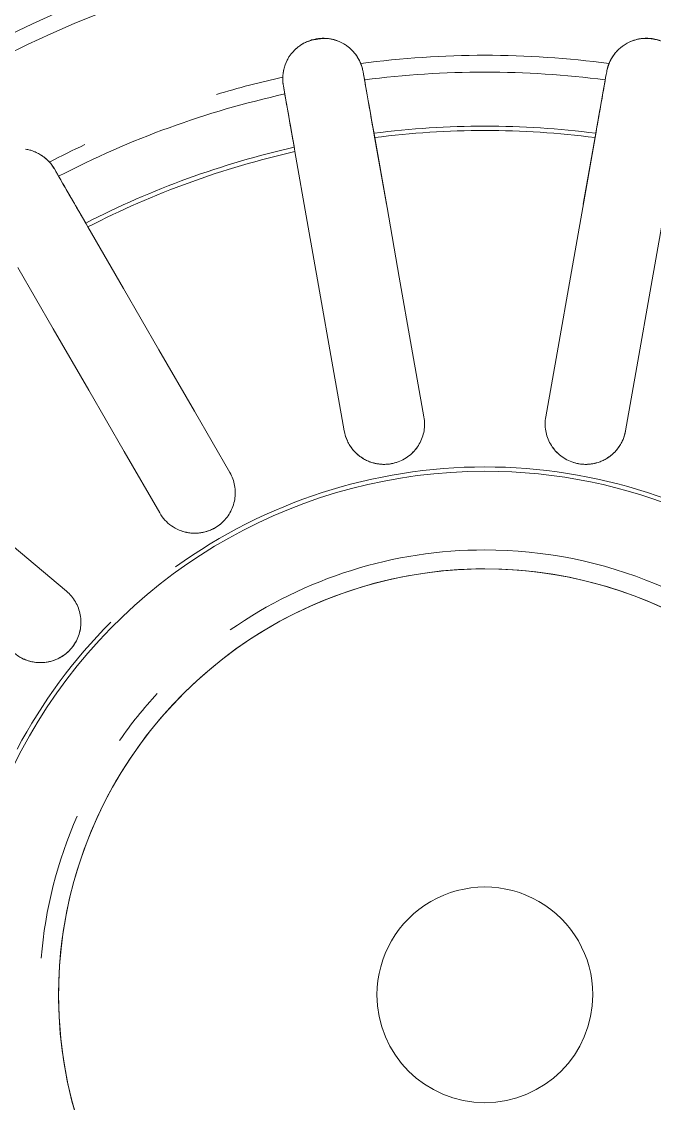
# Model space of a CAD drawing. Header units: millimetres. Extents: x -11245 to 24889, y -43080 to -3800.
# Drawn here: x -7553.79 to -7530.34, y -15409.75 to -15369.63 of the extents above; entities that cross this region are included whole.
import ezdxf

# ---------------------------------------------------------------- set-up
doc = ezdxf.new("R2010")
doc.units = ezdxf.units.MM
doc.layers.add('A-GENM', color=13, linetype='Continuous', lineweight=9)
doc.layers.add('G-IMPT', color=8, linetype='Continuous', lineweight=9)

# ---------------------------------------------------------------- blocks, each defined once
blk = doc.blocks.new('CRT_MGN_COZ_Fogão a lenha completo - CRT_MGN_COZ_Fogão a lenha completo-5005769-PONTOS HIDRÁULICOS TÉRREO')
at = {"layer": 'G-IMPT'}
for p, q in [((2507.428, -52.333), (2504.838, -52.789)), ((2513.248, -54.353), (2515.877, -53.889)), ((2513.248, -61.647), (2515.877, -62.111)), ((2507.428, -63.667), (2504.838, -63.211))]:
    blk.add_line(p, q, dxfattribs=at)
at = {"layer": 'G-IMPT', "flags": 128}
for points in [[(2498.894, -42.494), (2500.584, -40.48), (2502.275, -38.465), (2503.965, -36.45), (2505.656, -34.436)], [(2510.905, -40.691), (2508.627, -42.006), (2506.35, -43.321), (2504.072, -44.636), (2501.795, -45.951)], [(2514.285, -42.204), (2514.419, -42.126), (2514.553, -42.049)], [(2479.395, -42.863), (2480.004, -42.694), (2480.619, -42.55), (2481.24, -42.43), (2481.864, -42.335), (2482.492, -42.265), (2483.123, -42.22), (2483.754, -42.201), (2484.386, -42.207), (2485.018, -42.238), (2485.647, -42.294), (2486.274, -42.376), (2486.897, -42.482), (2487.515, -42.613), (2488.127, -42.769), (2488.733, -42.949), (2489.331, -43.154), (2489.92, -43.382), (2490.5, -43.633), (2491.069, -43.908), (2491.627, -44.204), (2492.173, -44.524), (2492.705, -44.864), (2493.223, -45.226), (2493.727, -45.608), (2494.214, -46.01), (2494.686, -46.431), (2495.14, -46.87), (2495.576, -47.328), (2495.993, -47.802), (2496.391, -48.293), (2496.77, -48.799), (2497.127, -49.32), (2497.464, -49.855), (2497.779, -50.403), (2498.071, -50.963), (2498.342, -51.534), (2498.589, -52.116), (2498.812, -52.707), (2499.012, -53.307), (2499.187, -53.914), (2499.339, -54.527), (2499.465, -55.147), (2499.567, -55.77), (2499.644, -56.398), (2499.695, -57.027), (2499.721, -57.659), (2499.725, -58)], [(2503.295, -48.549), (2505.572, -47.234), (2507.85, -45.919), (2510.127, -44.604), (2512.405, -43.289)], [(2517.64, -50.532), (2517.488, -50.559), (2517.336, -50.586)], [(2515.197, -50.963), (2512.608, -51.419), (2510.018, -51.876), (2507.428, -52.333), (2504.838, -52.789)], [(2517.857, -53.54), (2518.009, -53.513), (2518.161, -53.486)], [(2505.359, -55.744), (2507.949, -55.287), (2510.539, -54.83), (2513.129, -54.374), (2515.718, -53.917)], [(2499.725, -58), (2499.712, -58.632), (2499.674, -59.263), (2499.611, -59.891), (2499.523, -60.517), (2499.41, -61.139), (2499.272, -61.756), (2499.11, -62.366), (2498.923, -62.97), (2498.712, -63.566), (2498.478, -64.153), (2498.22, -64.73)], [(2505.359, -60.256), (2507.949, -60.713), (2510.539, -61.17), (2513.129, -61.626), (2515.718, -62.083)], [(2517.857, -62.46), (2518.009, -62.487), (2518.161, -62.514)], [(2515.197, -65.037), (2512.608, -64.581), (2510.018, -64.124), (2507.428, -63.667), (2504.838, -63.211)]]:
    blk.add_lwpolyline(points, dxfattribs=at)
at = {"layer": 'G-IMPT'}
for centre, radius, start, end in [((2481.925, -58), 58.454, 90, 270), ((2481.925, -58), 58.454, 270, 90), ((2481.925, -58), 57.5, 90, 270), ((2483.925, -58), 57.5, 63.74859, 180), ((2483.925, -58), 56.5, 0, 180), ((2483.925, -58), 42, 0, 180), ((2483.925, -58), 41.108, 360, 180), ((2483.925, -58), 41, 90, 180), ((2483.925, -58), 41, 90, 270), ((2483.925, -58), 41, 270, 90), ((2483.925, -58), 41, 360, 90), ((2483.925, -58), 40.608, 360, 180), ((2483.925, -58), 40.608, 360, 180), ((2483.925, -58), 39.72, 0, 166.2212), ((2483.925, -58), 39.099, 0, 180), ((2483.925, -58), 19.418, 360, 117), ((2483.925, -58), 19.579, 45.0832, 62.251), ((2483.925, -58), 16.5, 66.3158, 85.2632), ((2483.925, -58), 34.845, 25.1811, 27.5874), ((2483.925, -58), 15.8, 90, 270), ((2483.925, -58), 15.8, 270, 90), ((2483.925, -58), 34.223, 12.5121, 27.4879), ((2483.925, -58), 32.054, 12.6822, 27.3178), ((2483.925, -58), 32.216, 12.6687, 27.3313), ((2483.925, -58), 16.5, 47.3684, 55.134), ((2483.925, -58), 19.579, 360, 35.8359), ((2483.925, -58), 34.845, 12.4126, 16.5938), ((2483.925, -58), 16.5, 360, 34.8704), ((2483.925, -58), 34.223, 360, 7.4879), ((2483.925, -58), 34.845, 360, 7.5874), ((2483.925, -58), 4, 90, 270), ((2483.925, -58), 4, 270, 90), ((2483.925, -58), 32.054, 360, 7.3178), ((2483.925, -58), 32.216, 360, 7.3313), ((2483.925, -58), 57.5, 180, 296.25141), ((2483.925, -58), 56.5, 180, 0), ((2483.925, -58), 42, 180, 270), ((2483.925, -58), 41.108, 180, 360), ((2483.925, -58), 41, 180, 270), ((2483.925, -58), 40.608, 180, 0), ((2483.925, -58), 40.608, 180, 0), ((2483.925, -58), 39.72, 180, 344.8588), ((2483.925, -58), 39.099, 180, 360), ((2483.925, -58), 19.418, 180, 0), ((2483.925, -58), 16.5, 269.5414, 360), ((2483.925, -58), 41, 270, 0), ((2483.925, -58), 42, 270, 0), ((2483.925, -58), 19.579, 324.1641, 0), ((2483.925, -58), 32.054, 352.6822, 360), ((2483.925, -58), 32.216, 352.6687, 360), ((2483.925, -58), 34.223, 352.5121, 360), ((2483.925, -58), 34.845, 352.4126, 0)]:
    blk.add_arc(centre, radius, start, end, dxfattribs=at)
for points, knots in [([(2496.596, -40.566), (2496.452, -40.737), (2496.307, -41.018), (2496.243, -41.403), (2496.245, -41.616), (2496.264, -41.781), (2496.3, -41.943), (2496.352, -42.095), (2496.424, -42.246), (2496.513, -42.39), (2496.612, -42.518), (2496.729, -42.636), (2496.86, -42.744), (2497.024, -42.852), (2497.236, -42.948), (2497.493, -43.017), (2497.755, -43.036), (2498.105, -43.006), (2498.518, -42.849), (2498.779, -42.631), (2498.894, -42.494)], [-1, -1, -1, -1, -0.861111, -0.791667, -0.756944, -0.722222, -0.6875, -0.652778, -0.618056, -0.583333, -0.548611, -0.513889, -0.479167, -0.444444, -0.388889, -0.333333, -0.277778, -0.222222, -0.111111, 0, 0, 0, 0]), ([(2496.596, -40.566), (2496.513, -40.665), (2496.408, -40.829), (2496.313, -41.071), (2496.265, -41.26), (2496.243, -41.454), (2496.246, -41.716), (2496.325, -42.083), (2496.569, -42.511), (2496.982, -42.858), (2497.405, -43.01), (2497.755, -43.038), (2497.93, -43.021), (2498.015, -43.006)], [-1, -1, -1, -1, -0.9166667, -0.875, -0.8333333, -0.7916667, -0.75, -0.6666667, -0.5555556, -0.4444444, -0.3333333, -0.2777778, -0.2222222, -0.2222222, -0.2222222, -0.2222222]), ([(2514.553, -42.049), (2514.667, -41.985), (2514.822, -41.864), (2514.982, -41.683), (2515.064, -41.567), (2515.119, -41.472), (2515.17, -41.37), (2515.218, -41.261), (2515.26, -41.134), (2515.277, -41.036), (2515.284, -40.977)], [-1, -1, -1, -1, -0.8888889, -0.8333333, -0.8055556, -0.7777778, -0.75, -0.7222222, -0.6944444, -0.6597222, -0.6597222, -0.6597222, -0.6597222]), ([(2514.808, -41.863), (2514.848, -41.827), (2514.926, -41.749), (2515.016, -41.636), (2515.081, -41.537), (2515.126, -41.459), (2515.167, -41.375), (2515.193, -41.315), (2515.205, -41.284)], [-1, -1, -1, -1, -0.9444444, -0.8888889, -0.8611111, -0.8333333, -0.8055556, -0.7777778, -0.7777778, -0.7777778, -0.7777778]), ([(2514.285, -42.204), (2514.056, -42.336), (2513.488, -42.664), (2512.727, -43.103), (2512.405, -43.289)], [-1, -1, -1, -1, -0.4, 0, 0, 0, 0]), ([(2501.795, -45.951), (2501.601, -46.063), (2501.368, -46.278), (2501.177, -46.617), (2501.106, -46.818), (2501.067, -46.979), (2501.045, -47.144), (2501.043, -47.305), (2501.059, -47.471), (2501.092, -47.636), (2501.142, -47.791), (2501.211, -47.942), (2501.298, -48.088), (2501.415, -48.245), (2501.582, -48.408), (2501.799, -48.561), (2502.039, -48.669), (2502.378, -48.76), (2502.82, -48.754), (2503.139, -48.638), (2503.295, -48.549)], [-1, -1, -1, -1, -0.861111, -0.791667, -0.756944, -0.722222, -0.6875, -0.652778, -0.618056, -0.583333, -0.548611, -0.513889, -0.479167, -0.444444, -0.388889, -0.333333, -0.277778, -0.222222, -0.111111, 0, 0, 0, 0]), ([(2501.163, -46.666), (2501.137, -46.726), (2501.073, -46.912), (2501.021, -47.284), (2501.104, -47.77), (2501.373, -48.237), (2501.719, -48.524), (2502.039, -48.67), (2502.293, -48.736), (2502.553, -48.757), (2502.726, -48.741), (2502.811, -48.726)], [-0.7916667, -0.7916667, -0.7916667, -0.7916667, -0.75, -0.6666667, -0.5555556, -0.4444444, -0.3333333, -0.2777778, -0.2222222, -0.1666667, -0.1111111, -0.1111111, -0.1111111, -0.1111111]), ([(2518.161, -53.486), (2518.291, -53.465), (2518.478, -53.404), (2518.689, -53.289), (2518.807, -53.208), (2518.891, -53.137), (2518.974, -53.059), (2519.055, -52.974), (2519.139, -52.868), (2519.204, -52.753), (2519.27, -52.62), (2519.327, -52.487), (2519.375, -52.327), (2519.399, -52.159), (2519.392, -51.966), (2519.364, -51.75), (2519.316, -51.537), (2519.256, -51.354), (2519.177, -51.205), (2519.077, -51.071), (2518.968, -50.957), (2518.863, -50.856), (2518.762, -50.773), (2518.656, -50.708), (2518.55, -50.656), (2518.445, -50.61), (2518.342, -50.572), (2518.204, -50.537), (2517.966, -50.501), (2517.769, -50.508), (2517.64, -50.532)], [-1, -1, -1, -1, -0.888889, -0.833333, -0.805556, -0.777778, -0.75, -0.722222, -0.694444, -0.659722, -0.638889, -0.611111, -0.583333, -0.555556, -0.527778, -0.5, -0.472222, -0.444444, -0.416667, -0.388889, -0.361111, -0.333333, -0.305556, -0.277778, -0.25, -0.222222, -0.194444, -0.166667, -0.111111, 0, 0, 0, 0]), ([(2518.632, -50.699), (2518.603, -50.683), (2518.545, -50.653), (2518.459, -50.616), (2518.375, -50.585), (2518.261, -50.551), (2518.119, -50.522), (2518.009, -50.512), (2517.955, -50.51)], [-0.2222222, -0.2222222, -0.2222222, -0.2222222, -0.1944444, -0.1666667, -0.1388889, -0.1111111, -0.0555556, 0, 0, 0, 0]), ([(2515.197, -50.963), (2515.746, -50.866), (2516.59, -50.717), (2517.162, -50.616), (2517.336, -50.586)], [-1, -1, -1, -1, -0.4, 0, 0, 0, 0]), ([(2504.838, -52.789), (2504.618, -52.828), (2504.326, -52.95), (2504.029, -53.204), (2503.894, -53.368), (2503.802, -53.507), (2503.726, -53.654), (2503.668, -53.804), (2503.627, -53.966), (2503.602, -54.133), (2503.595, -54.295), (2503.609, -54.461), (2503.64, -54.627), (2503.696, -54.815), (2503.797, -55.026), (2503.949, -55.244), (2504.138, -55.427), (2504.426, -55.628), (2504.843, -55.774), (2505.183, -55.775), (2505.359, -55.744)], [-1, -1, -1, -1, -0.861111, -0.791667, -0.756944, -0.722222, -0.6875, -0.652778, -0.618056, -0.583333, -0.548611, -0.513889, -0.479167, -0.444444, -0.388889, -0.333333, -0.277778, -0.222222, -0.111111, 0, 0, 0, 0]), ([(2504.838, -52.789), (2504.711, -52.812), (2504.524, -52.87), (2504.296, -52.994), (2504.139, -53.108), (2503.996, -53.243), (2503.831, -53.446), (2503.655, -53.777), (2503.567, -54.262), (2503.66, -54.794), (2503.887, -55.182), (2504.137, -55.428), (2504.353, -55.577), (2504.591, -55.686), (2504.759, -55.73), (2504.844, -55.745)], [-1, -1, -1, -1, -0.9166667, -0.875, -0.8333333, -0.7916667, -0.75, -0.6666667, -0.5555556, -0.4444444, -0.3333333, -0.2777778, -0.2222222, -0.1666667, -0.1111111, -0.1111111, -0.1111111, -0.1111111]), ([(2518.465, -53.399), (2518.514, -53.379), (2518.614, -53.332), (2518.738, -53.256), (2518.833, -53.186), (2518.902, -53.127), (2518.969, -53.063), (2519.014, -53.015), (2519.036, -52.99)], [-1, -1, -1, -1, -0.9444444, -0.8888889, -0.8611111, -0.8333333, -0.8055556, -0.7777778, -0.7777778, -0.7777778, -0.7777778]), ([(2517.857, -53.54), (2517.596, -53.586), (2516.95, -53.7), (2516.085, -53.853), (2515.718, -53.917)], [-1, -1, -1, -1, -0.4, 0, 0, 0, 0]), ([(2504.838, -63.211), (2504.711, -63.188), (2504.524, -63.13), (2504.296, -63.006), (2504.139, -62.892), (2503.996, -62.757), (2503.831, -62.554), (2503.655, -62.223), (2503.567, -61.738), (2503.66, -61.206), (2503.887, -60.818), (2504.137, -60.572), (2504.353, -60.423), (2504.591, -60.314), (2504.927, -60.226), (2505.19, -60.226), (2505.359, -60.256)], [-1, -1, -1, -1, -0.916667, -0.875, -0.833333, -0.791667, -0.75, -0.666667, -0.555556, -0.444444, -0.333333, -0.277778, -0.222222, -0.166667, -0.111111, 0, 0, 0, 0]), ([(2504.838, -63.211), (2504.618, -63.172), (2504.326, -63.05), (2504.029, -62.796), (2503.894, -62.632), (2503.802, -62.493), (2503.726, -62.346), (2503.668, -62.196), (2503.627, -62.034), (2503.602, -61.867), (2503.595, -61.705), (2503.609, -61.539), (2503.64, -61.373), (2503.696, -61.185), (2503.797, -60.974), (2503.949, -60.756), (2504.138, -60.573), (2504.426, -60.372), (2504.676, -60.284), (2504.844, -60.255)], [-1, -1, -1, -1, -0.8611111, -0.7916667, -0.7569444, -0.7222222, -0.6875, -0.6527778, -0.6180556, -0.5833333, -0.5486111, -0.5138889, -0.4791667, -0.4444444, -0.3888889, -0.3333333, -0.2777778, -0.2222222, -0.1111111, -0.1111111, -0.1111111, -0.1111111]), ([(2515.718, -62.083), (2516.267, -62.18), (2517.111, -62.329), (2517.683, -62.429), (2517.857, -62.46)], [-1, -1, -1, -1, -0.4, 0, 0, 0, 0]), ([(2518.161, -62.514), (2518.224, -62.525), (2518.35, -62.555), (2518.508, -62.616), (2518.629, -62.678), (2518.718, -62.731), (2518.805, -62.792), (2518.891, -62.862), (2518.974, -62.941), (2519.052, -63.027), (2519.133, -63.132), (2519.206, -63.247), (2519.272, -63.378), (2519.324, -63.509), (2519.369, -63.667), (2519.397, -63.839), (2519.405, -64.035), (2519.384, -64.251), (2519.33, -64.461), (2519.256, -64.643), (2519.171, -64.795), (2519.074, -64.93), (2518.972, -65.045), (2518.864, -65.144), (2518.757, -65.225), (2518.653, -65.29), (2518.55, -65.345), (2518.446, -65.39), (2518.34, -65.426), (2518.238, -65.454), (2518.136, -65.473), (2518.001, -65.49), (2517.832, -65.494), (2517.703, -65.479), (2517.64, -65.468)], [-1, -1, -1, -1, -0.944444, -0.888889, -0.861111, -0.833333, -0.805556, -0.777778, -0.75, -0.722222, -0.694444, -0.659722, -0.638889, -0.611111, -0.583333, -0.555556, -0.527778, -0.5, -0.472222, -0.444444, -0.416667, -0.388889, -0.361111, -0.333333, -0.305556, -0.277778, -0.25, -0.222222, -0.194444, -0.166667, -0.138889, -0.111111, -0.055556, 0, 0, 0, 0]), ([(2518.465, -62.601), (2518.516, -62.621), (2518.617, -62.667), (2518.738, -62.744), (2518.833, -62.815), (2518.903, -62.873), (2518.971, -62.937), (2519.015, -62.985), (2519.036, -63.01)], [-1, -1, -1, -1, -0.9444444, -0.8888889, -0.8611111, -0.8333333, -0.8055556, -0.7777778, -0.7777778, -0.7777778, -0.7777778])]:
    blk.add_open_spline(points, degree=3, knots=knots, dxfattribs=at)
for points in [[(2512.544, -43.209), (2512.948, -42.976), (2513.709, -42.536), (2514.309, -42.19), (2514.553, -42.049)], [(2514.553, -42.049), (2514.603, -42.02), (2514.696, -41.958), (2514.773, -41.895), (2514.808, -41.863)], [(2517.64, -50.532), (2517.363, -50.581), (2516.681, -50.701), (2515.815, -50.854), (2515.356, -50.935)], [(2517.955, -50.51), (2517.908, -50.508), (2517.808, -50.509), (2517.698, -50.522), (2517.64, -50.532)], [(2519.268, -52.627), (2519.285, -52.589), (2519.317, -52.51), (2519.356, -52.381), (2519.385, -52.24), (2519.401, -52.092), (2519.402, -51.926), (2519.382, -51.749), (2519.34, -51.575), (2519.283, -51.42), (2519.218, -51.286), (2519.142, -51.163), (2519.061, -51.055), (2519.004, -50.992), (2518.975, -50.962)], [(2515.877, -53.889), (2516.337, -53.808), (2517.202, -53.656), (2517.884, -53.535), (2518.161, -53.486)], [(2518.161, -53.486), (2518.219, -53.476), (2518.327, -53.45), (2518.421, -53.417), (2518.465, -53.399)], [(2518.161, -62.514), (2517.883, -62.465), (2517.202, -62.344), (2516.336, -62.192), (2515.877, -62.111)], [(2518.465, -62.601), (2518.421, -62.583), (2518.327, -62.55), (2518.219, -62.524), (2518.161, -62.514)], [(2519.268, -63.374), (2519.284, -63.412), (2519.315, -63.492), (2519.357, -63.623), (2519.389, -63.764), (2519.402, -63.91), (2519.394, -64.073), (2519.37, -64.251), (2519.332, -64.426), (2519.284, -64.582), (2519.221, -64.714), (2519.143, -64.836), (2519.058, -64.944), (2519.002, -65.009), (2518.974, -65.039)]]:
    blk.add_open_spline(points, degree=3, dxfattribs=at)
blk = doc.blocks.new('CRT_MGN_COZ_Fogão a lenha completo - CRT_MGN_COZ_Fogão a lenha completo-V23-PONTOS HIDRÁULICOS TÉRREO')
at = {"layer": 'G-IMPT'}
for p, q in [((2507.428, -52.333), (2504.838, -52.789)), ((2513.248, -54.353), (2515.877, -53.889)), ((2513.248, -61.647), (2515.877, -62.111)), ((2507.428, -63.667), (2504.838, -63.211))]:
    blk.add_line(p, q, dxfattribs=at)
at = {"layer": 'G-IMPT', "flags": 128}
for points in [[(2498.894, -42.494), (2500.584, -40.48), (2502.275, -38.465), (2503.965, -36.45), (2505.656, -34.436)], [(2510.905, -40.691), (2508.627, -42.006), (2506.35, -43.321), (2504.072, -44.636), (2501.795, -45.951)], [(2514.285, -42.204), (2514.419, -42.126), (2514.553, -42.049)], [(2479.395, -42.863), (2480.004, -42.694), (2480.619, -42.55), (2481.24, -42.43), (2481.864, -42.335), (2482.492, -42.265), (2483.123, -42.22), (2483.754, -42.201), (2484.386, -42.207), (2485.018, -42.238), (2485.647, -42.294), (2486.274, -42.376), (2486.897, -42.482), (2487.515, -42.613), (2488.127, -42.769), (2488.733, -42.949), (2489.331, -43.154), (2489.92, -43.382), (2490.5, -43.633), (2491.069, -43.908), (2491.627, -44.204), (2492.173, -44.524), (2492.705, -44.864), (2493.223, -45.226), (2493.727, -45.608), (2494.214, -46.01), (2494.686, -46.431), (2495.14, -46.87), (2495.576, -47.328), (2495.993, -47.802), (2496.391, -48.293), (2496.77, -48.799), (2497.127, -49.32), (2497.464, -49.855), (2497.779, -50.403), (2498.071, -50.963), (2498.342, -51.534), (2498.589, -52.116), (2498.812, -52.707), (2499.012, -53.307), (2499.187, -53.914), (2499.339, -54.527), (2499.465, -55.147), (2499.567, -55.77), (2499.644, -56.398), (2499.695, -57.027), (2499.721, -57.659), (2499.725, -58)], [(2503.295, -48.549), (2505.572, -47.234), (2507.85, -45.919), (2510.127, -44.604), (2512.405, -43.289)], [(2517.64, -50.532), (2517.488, -50.559), (2517.336, -50.586)], [(2515.197, -50.963), (2512.608, -51.419), (2510.018, -51.876), (2507.428, -52.333), (2504.838, -52.789)], [(2517.857, -53.54), (2518.009, -53.513), (2518.161, -53.486)], [(2505.359, -55.744), (2507.949, -55.287), (2510.539, -54.83), (2513.129, -54.374), (2515.718, -53.917)], [(2499.725, -58), (2499.712, -58.632), (2499.674, -59.263), (2499.611, -59.891), (2499.523, -60.517), (2499.41, -61.139), (2499.272, -61.756), (2499.11, -62.366), (2498.923, -62.97), (2498.712, -63.566), (2498.478, -64.153), (2498.22, -64.73)], [(2505.359, -60.256), (2507.949, -60.713), (2510.539, -61.17), (2513.129, -61.626), (2515.718, -62.083)], [(2517.857, -62.46), (2518.009, -62.487), (2518.161, -62.514)], [(2515.197, -65.037), (2512.608, -64.581), (2510.018, -64.124), (2507.428, -63.667), (2504.838, -63.211)]]:
    blk.add_lwpolyline(points, dxfattribs=at)
at = {"layer": 'G-IMPT'}
for centre, radius, start, end in [((2481.925, -58), 58.454, 90, 270), ((2481.925, -58), 58.454, 270, 90), ((2481.925, -58), 57.5, 90, 270), ((2483.925, -58), 57.5, 63.74859, 180), ((2483.925, -58), 56.5, 0, 180), ((2483.925, -58), 42, 0, 180), ((2483.925, -58), 41.108, 360, 180), ((2483.925, -58), 41, 90, 180), ((2483.925, -58), 41, 90, 270), ((2483.925, -58), 41, 270, 90), ((2483.925, -58), 41, 360, 90), ((2483.925, -58), 40.608, 360, 180), ((2483.925, -58), 40.608, 360, 180), ((2483.925, -58), 39.72, 0, 166.2212), ((2483.925, -58), 39.099, 0, 180), ((2483.925, -58), 19.418, 360, 117), ((2483.925, -58), 19.579, 45.0832, 62.251), ((2483.925, -58), 16.5, 66.3158, 85.2632), ((2483.925, -58), 34.845, 25.1811, 27.5874), ((2483.925, -58), 15.8, 90, 270), ((2483.925, -58), 15.8, 270, 90), ((2483.925, -58), 34.223, 12.5121, 27.4879), ((2483.925, -58), 32.054, 12.6822, 27.3178), ((2483.925, -58), 32.216, 12.6687, 27.3313), ((2483.925, -58), 16.5, 47.3684, 55.134), ((2483.925, -58), 19.579, 360, 35.8359), ((2483.925, -58), 34.845, 12.4126, 16.5938), ((2483.925, -58), 16.5, 360, 34.8704), ((2483.925, -58), 34.223, 360, 7.4879), ((2483.925, -58), 34.845, 360, 7.5874), ((2483.925, -58), 4, 90, 270), ((2483.925, -58), 4, 270, 90), ((2483.925, -58), 32.054, 360, 7.3178), ((2483.925, -58), 32.216, 360, 7.3313), ((2483.925, -58), 57.5, 180, 296.25141), ((2483.925, -58), 56.5, 180, 0), ((2483.925, -58), 42, 180, 270), ((2483.925, -58), 41.108, 180, 360), ((2483.925, -58), 41, 180, 270), ((2483.925, -58), 40.608, 180, 0), ((2483.925, -58), 40.608, 180, 0), ((2483.925, -58), 39.72, 180, 344.8588), ((2483.925, -58), 39.099, 180, 360), ((2483.925, -58), 19.418, 180, 0), ((2483.925, -58), 16.5, 269.5414, 360), ((2483.925, -58), 41, 270, 0), ((2483.925, -58), 42, 270, 0), ((2483.925, -58), 19.579, 324.1641, 0), ((2483.925, -58), 32.054, 352.6822, 360), ((2483.925, -58), 32.216, 352.6687, 360), ((2483.925, -58), 34.223, 352.5121, 360), ((2483.925, -58), 34.845, 352.4126, 0)]:
    blk.add_arc(centre, radius, start, end, dxfattribs=at)
for points, knots in [([(2496.596, -40.566), (2496.452, -40.737), (2496.307, -41.018), (2496.243, -41.403), (2496.245, -41.616), (2496.264, -41.781), (2496.3, -41.943), (2496.352, -42.095), (2496.424, -42.246), (2496.513, -42.39), (2496.612, -42.518), (2496.729, -42.636), (2496.86, -42.744), (2497.024, -42.852), (2497.236, -42.948), (2497.493, -43.017), (2497.755, -43.036), (2498.105, -43.006), (2498.518, -42.849), (2498.779, -42.631), (2498.894, -42.494)], [-1, -1, -1, -1, -0.861111, -0.791667, -0.756944, -0.722222, -0.6875, -0.652778, -0.618056, -0.583333, -0.548611, -0.513889, -0.479167, -0.444444, -0.388889, -0.333333, -0.277778, -0.222222, -0.111111, 0, 0, 0, 0]), ([(2496.596, -40.566), (2496.513, -40.665), (2496.408, -40.829), (2496.313, -41.071), (2496.265, -41.26), (2496.243, -41.454), (2496.246, -41.716), (2496.325, -42.083), (2496.569, -42.511), (2496.982, -42.858), (2497.405, -43.01), (2497.755, -43.038), (2497.93, -43.021), (2498.015, -43.006)], [-1, -1, -1, -1, -0.9166667, -0.875, -0.8333333, -0.7916667, -0.75, -0.6666667, -0.5555556, -0.4444444, -0.3333333, -0.2777778, -0.2222222, -0.2222222, -0.2222222, -0.2222222]), ([(2514.553, -42.049), (2514.667, -41.985), (2514.822, -41.864), (2514.982, -41.683), (2515.064, -41.567), (2515.119, -41.472), (2515.17, -41.37), (2515.218, -41.261), (2515.26, -41.134), (2515.277, -41.036), (2515.284, -40.977)], [-1, -1, -1, -1, -0.8888889, -0.8333333, -0.8055556, -0.7777778, -0.75, -0.7222222, -0.6944444, -0.6597222, -0.6597222, -0.6597222, -0.6597222]), ([(2514.808, -41.863), (2514.848, -41.827), (2514.926, -41.749), (2515.016, -41.636), (2515.081, -41.537), (2515.126, -41.459), (2515.167, -41.375), (2515.193, -41.315), (2515.205, -41.284)], [-1, -1, -1, -1, -0.9444444, -0.8888889, -0.8611111, -0.8333333, -0.8055556, -0.7777778, -0.7777778, -0.7777778, -0.7777778]), ([(2514.285, -42.204), (2514.056, -42.336), (2513.488, -42.664), (2512.727, -43.103), (2512.405, -43.289)], [-1, -1, -1, -1, -0.4, 0, 0, 0, 0]), ([(2501.795, -45.951), (2501.601, -46.063), (2501.368, -46.278), (2501.177, -46.617), (2501.106, -46.818), (2501.067, -46.979), (2501.045, -47.144), (2501.043, -47.305), (2501.059, -47.471), (2501.092, -47.636), (2501.142, -47.791), (2501.211, -47.942), (2501.298, -48.088), (2501.415, -48.245), (2501.582, -48.408), (2501.799, -48.561), (2502.039, -48.669), (2502.378, -48.76), (2502.82, -48.754), (2503.139, -48.638), (2503.295, -48.549)], [-1, -1, -1, -1, -0.861111, -0.791667, -0.756944, -0.722222, -0.6875, -0.652778, -0.618056, -0.583333, -0.548611, -0.513889, -0.479167, -0.444444, -0.388889, -0.333333, -0.277778, -0.222222, -0.111111, 0, 0, 0, 0]), ([(2501.163, -46.666), (2501.137, -46.726), (2501.073, -46.912), (2501.021, -47.284), (2501.104, -47.77), (2501.373, -48.237), (2501.719, -48.524), (2502.039, -48.67), (2502.293, -48.736), (2502.553, -48.757), (2502.726, -48.741), (2502.811, -48.726)], [-0.7916667, -0.7916667, -0.7916667, -0.7916667, -0.75, -0.6666667, -0.5555556, -0.4444444, -0.3333333, -0.2777778, -0.2222222, -0.1666667, -0.1111111, -0.1111111, -0.1111111, -0.1111111]), ([(2518.161, -53.486), (2518.291, -53.465), (2518.478, -53.404), (2518.689, -53.289), (2518.807, -53.208), (2518.891, -53.137), (2518.974, -53.059), (2519.055, -52.974), (2519.139, -52.868), (2519.204, -52.753), (2519.27, -52.62), (2519.327, -52.487), (2519.375, -52.327), (2519.399, -52.159), (2519.392, -51.966), (2519.364, -51.75), (2519.316, -51.537), (2519.256, -51.354), (2519.177, -51.205), (2519.077, -51.071), (2518.968, -50.957), (2518.863, -50.856), (2518.762, -50.773), (2518.656, -50.708), (2518.55, -50.656), (2518.445, -50.61), (2518.342, -50.572), (2518.204, -50.537), (2517.966, -50.501), (2517.769, -50.508), (2517.64, -50.532)], [-1, -1, -1, -1, -0.888889, -0.833333, -0.805556, -0.777778, -0.75, -0.722222, -0.694444, -0.659722, -0.638889, -0.611111, -0.583333, -0.555556, -0.527778, -0.5, -0.472222, -0.444444, -0.416667, -0.388889, -0.361111, -0.333333, -0.305556, -0.277778, -0.25, -0.222222, -0.194444, -0.166667, -0.111111, 0, 0, 0, 0]), ([(2518.632, -50.699), (2518.603, -50.683), (2518.545, -50.653), (2518.459, -50.616), (2518.375, -50.585), (2518.261, -50.551), (2518.119, -50.522), (2518.009, -50.512), (2517.955, -50.51)], [-0.2222222, -0.2222222, -0.2222222, -0.2222222, -0.1944444, -0.1666667, -0.1388889, -0.1111111, -0.0555556, 0, 0, 0, 0]), ([(2515.197, -50.963), (2515.746, -50.866), (2516.59, -50.717), (2517.162, -50.616), (2517.336, -50.586)], [-1, -1, -1, -1, -0.4, 0, 0, 0, 0]), ([(2504.838, -52.789), (2504.618, -52.828), (2504.326, -52.95), (2504.029, -53.204), (2503.894, -53.368), (2503.802, -53.507), (2503.726, -53.654), (2503.668, -53.804), (2503.627, -53.966), (2503.602, -54.133), (2503.595, -54.295), (2503.609, -54.461), (2503.64, -54.627), (2503.696, -54.815), (2503.797, -55.026), (2503.949, -55.244), (2504.138, -55.427), (2504.426, -55.628), (2504.843, -55.774), (2505.183, -55.775), (2505.359, -55.744)], [-1, -1, -1, -1, -0.861111, -0.791667, -0.756944, -0.722222, -0.6875, -0.652778, -0.618056, -0.583333, -0.548611, -0.513889, -0.479167, -0.444444, -0.388889, -0.333333, -0.277778, -0.222222, -0.111111, 0, 0, 0, 0]), ([(2504.838, -52.789), (2504.711, -52.812), (2504.524, -52.87), (2504.296, -52.994), (2504.139, -53.108), (2503.996, -53.243), (2503.831, -53.446), (2503.655, -53.777), (2503.567, -54.262), (2503.66, -54.794), (2503.887, -55.182), (2504.137, -55.428), (2504.353, -55.577), (2504.591, -55.686), (2504.759, -55.73), (2504.844, -55.745)], [-1, -1, -1, -1, -0.9166667, -0.875, -0.8333333, -0.7916667, -0.75, -0.6666667, -0.5555556, -0.4444444, -0.3333333, -0.2777778, -0.2222222, -0.1666667, -0.1111111, -0.1111111, -0.1111111, -0.1111111]), ([(2518.465, -53.399), (2518.514, -53.379), (2518.614, -53.332), (2518.738, -53.256), (2518.833, -53.186), (2518.902, -53.127), (2518.969, -53.063), (2519.014, -53.015), (2519.036, -52.99)], [-1, -1, -1, -1, -0.9444444, -0.8888889, -0.8611111, -0.8333333, -0.8055556, -0.7777778, -0.7777778, -0.7777778, -0.7777778]), ([(2517.857, -53.54), (2517.596, -53.586), (2516.95, -53.7), (2516.085, -53.853), (2515.718, -53.917)], [-1, -1, -1, -1, -0.4, 0, 0, 0, 0]), ([(2504.838, -63.211), (2504.711, -63.188), (2504.524, -63.13), (2504.296, -63.006), (2504.139, -62.892), (2503.996, -62.757), (2503.831, -62.554), (2503.655, -62.223), (2503.567, -61.738), (2503.66, -61.206), (2503.887, -60.818), (2504.137, -60.572), (2504.353, -60.423), (2504.591, -60.314), (2504.927, -60.226), (2505.19, -60.226), (2505.359, -60.256)], [-1, -1, -1, -1, -0.916667, -0.875, -0.833333, -0.791667, -0.75, -0.666667, -0.555556, -0.444444, -0.333333, -0.277778, -0.222222, -0.166667, -0.111111, 0, 0, 0, 0]), ([(2504.838, -63.211), (2504.618, -63.172), (2504.326, -63.05), (2504.029, -62.796), (2503.894, -62.632), (2503.802, -62.493), (2503.726, -62.346), (2503.668, -62.196), (2503.627, -62.034), (2503.602, -61.867), (2503.595, -61.705), (2503.609, -61.539), (2503.64, -61.373), (2503.696, -61.185), (2503.797, -60.974), (2503.949, -60.756), (2504.138, -60.573), (2504.426, -60.372), (2504.676, -60.284), (2504.844, -60.255)], [-1, -1, -1, -1, -0.8611111, -0.7916667, -0.7569444, -0.7222222, -0.6875, -0.6527778, -0.6180556, -0.5833333, -0.5486111, -0.5138889, -0.4791667, -0.4444444, -0.3888889, -0.3333333, -0.2777778, -0.2222222, -0.1111111, -0.1111111, -0.1111111, -0.1111111]), ([(2515.718, -62.083), (2516.267, -62.18), (2517.111, -62.329), (2517.683, -62.429), (2517.857, -62.46)], [-1, -1, -1, -1, -0.4, 0, 0, 0, 0]), ([(2518.161, -62.514), (2518.224, -62.525), (2518.35, -62.555), (2518.508, -62.616), (2518.629, -62.678), (2518.718, -62.731), (2518.805, -62.792), (2518.891, -62.862), (2518.974, -62.941), (2519.052, -63.027), (2519.133, -63.132), (2519.206, -63.247), (2519.272, -63.378), (2519.324, -63.509), (2519.369, -63.667), (2519.397, -63.839), (2519.405, -64.035), (2519.384, -64.251), (2519.33, -64.461), (2519.256, -64.643), (2519.171, -64.795), (2519.074, -64.93), (2518.972, -65.045), (2518.864, -65.144), (2518.757, -65.225), (2518.653, -65.29), (2518.55, -65.345), (2518.446, -65.39), (2518.34, -65.426), (2518.238, -65.454), (2518.136, -65.473), (2518.001, -65.49), (2517.832, -65.494), (2517.703, -65.479), (2517.64, -65.468)], [-1, -1, -1, -1, -0.944444, -0.888889, -0.861111, -0.833333, -0.805556, -0.777778, -0.75, -0.722222, -0.694444, -0.659722, -0.638889, -0.611111, -0.583333, -0.555556, -0.527778, -0.5, -0.472222, -0.444444, -0.416667, -0.388889, -0.361111, -0.333333, -0.305556, -0.277778, -0.25, -0.222222, -0.194444, -0.166667, -0.138889, -0.111111, -0.055556, 0, 0, 0, 0]), ([(2518.465, -62.601), (2518.516, -62.621), (2518.617, -62.667), (2518.738, -62.744), (2518.833, -62.815), (2518.903, -62.873), (2518.971, -62.937), (2519.015, -62.985), (2519.036, -63.01)], [-1, -1, -1, -1, -0.9444444, -0.8888889, -0.8611111, -0.8333333, -0.8055556, -0.7777778, -0.7777778, -0.7777778, -0.7777778])]:
    blk.add_open_spline(points, degree=3, knots=knots, dxfattribs=at)
for points in [[(2512.544, -43.209), (2512.948, -42.976), (2513.709, -42.536), (2514.309, -42.19), (2514.553, -42.049)], [(2514.553, -42.049), (2514.603, -42.02), (2514.696, -41.958), (2514.773, -41.895), (2514.808, -41.863)], [(2517.64, -50.532), (2517.363, -50.581), (2516.681, -50.701), (2515.815, -50.854), (2515.356, -50.935)], [(2517.955, -50.51), (2517.908, -50.508), (2517.808, -50.509), (2517.698, -50.522), (2517.64, -50.532)], [(2519.268, -52.627), (2519.285, -52.589), (2519.317, -52.51), (2519.356, -52.381), (2519.385, -52.24), (2519.401, -52.092), (2519.402, -51.926), (2519.382, -51.749), (2519.34, -51.575), (2519.283, -51.42), (2519.218, -51.286), (2519.142, -51.163), (2519.061, -51.055), (2519.004, -50.992), (2518.975, -50.962)], [(2515.877, -53.889), (2516.337, -53.808), (2517.202, -53.656), (2517.884, -53.535), (2518.161, -53.486)], [(2518.161, -53.486), (2518.219, -53.476), (2518.327, -53.45), (2518.421, -53.417), (2518.465, -53.399)], [(2518.161, -62.514), (2517.883, -62.465), (2517.202, -62.344), (2516.336, -62.192), (2515.877, -62.111)], [(2518.465, -62.601), (2518.421, -62.583), (2518.327, -62.55), (2518.219, -62.524), (2518.161, -62.514)], [(2519.268, -63.374), (2519.284, -63.412), (2519.315, -63.492), (2519.357, -63.623), (2519.389, -63.764), (2519.402, -63.91), (2519.394, -64.073), (2519.37, -64.251), (2519.332, -64.426), (2519.284, -64.582), (2519.221, -64.714), (2519.143, -64.836), (2519.058, -64.944), (2519.002, -65.009), (2518.974, -65.039)]]:
    blk.add_open_spline(points, degree=3, dxfattribs=at)

msp = doc.modelspace()

# ---------------------------------------------------------------- block references
at = {"layer": 'A-GENM', "color": 55, "rotation": 89.99999999999928}
for name in ['CRT_MGN_COZ_Fogão a lenha completo - CRT_MGN_COZ_Fogão a lenha completo-5005769-PONTOS HIDRÁULICOS TÉRREO', 'CRT_MGN_COZ_Fogão a lenha completo - CRT_MGN_COZ_Fogão a lenha completo-V23-PONTOS HIDRÁULICOS TÉRREO']:
    msp.add_blockref(name, (-7594.62, -17889.651), dxfattribs=at)

doc.saveas('drawing.dxf')
